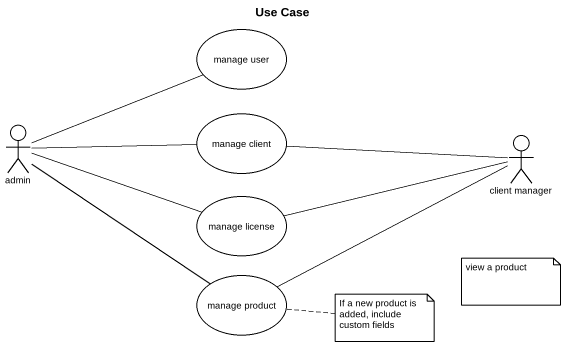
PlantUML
@startuml
title Use Case
usecase "manage user" as manage_user
usecase "manage client" as manage_client
actor admin
actor "client manager" as client_manager
usecase "manage license" as manage_license
usecase "manage product" as manage_product
admin -right- manage_user
admin -right- manage_client
admin -right- manage_license
admin -- manage_product
client_manager -left- manage_client
client_manager -left- manage_license
client_manager -left- manage_product
note as N1
  view a product
end note
note right of manage_product : If a new product is added, include custom fields
@enduml
